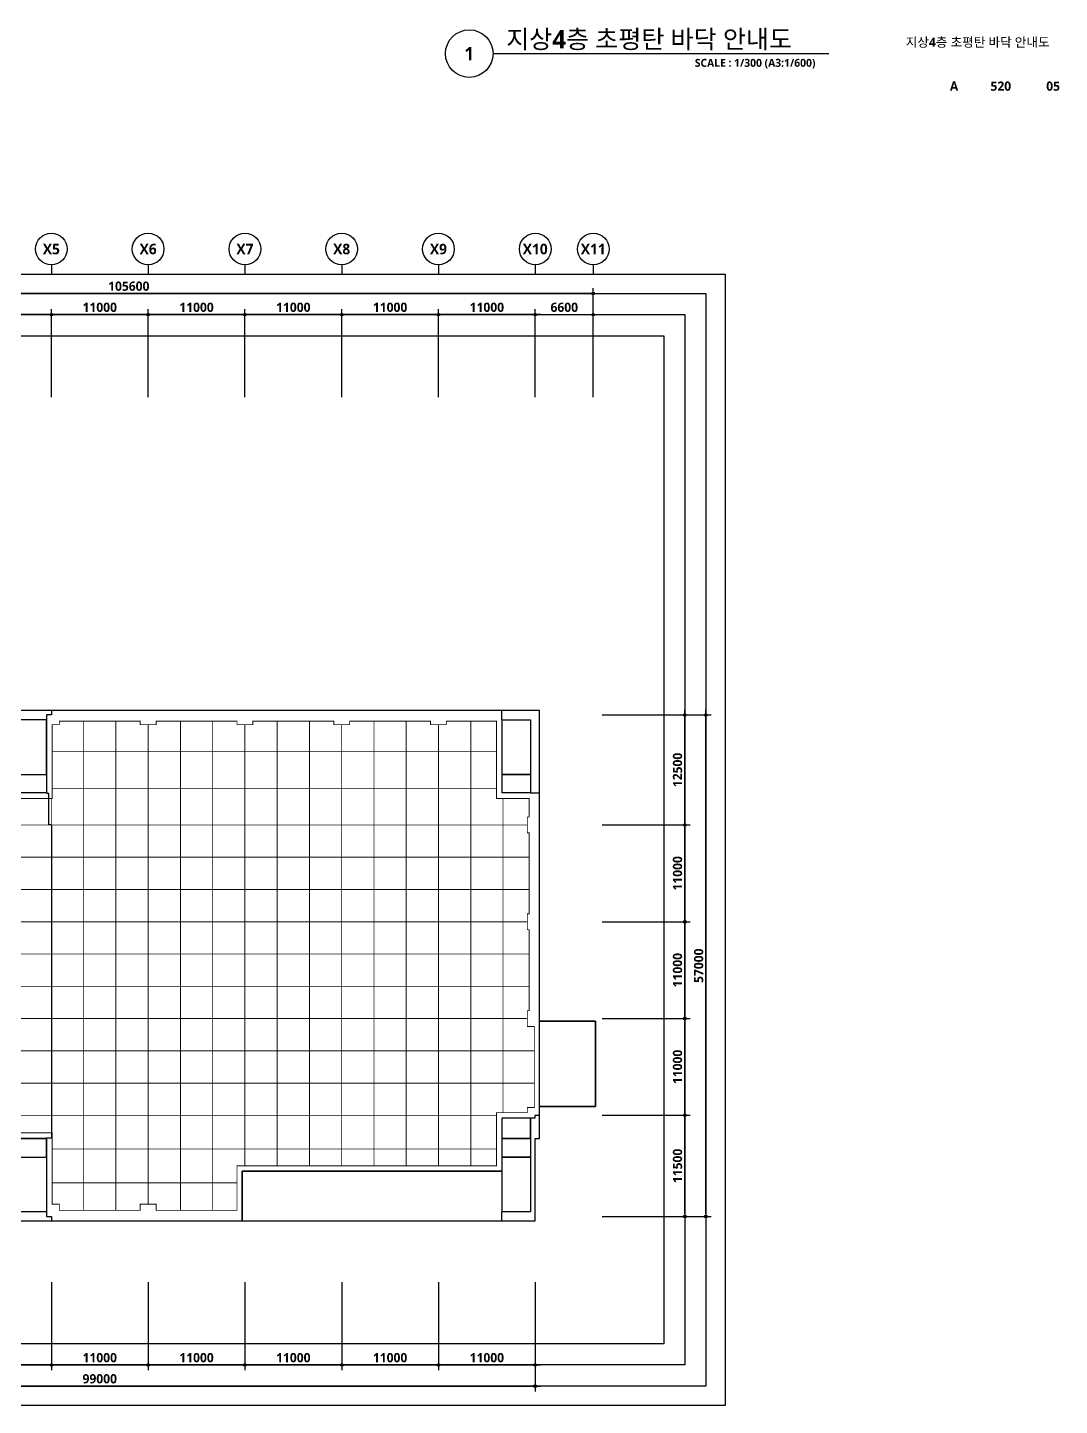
# Model space of a CAD drawing. Header units: millimetres. Extents: x -5354 to 997967, y -1313401 to 249081.
# Drawn here: x 864379 to 981672, y -1106397 to -949804 of the extents above; entities that cross this region are included whole.
import ezdxf
from ezdxf.enums import TextEntityAlignment as Align

# ---------------------------------------------------------------- set-up
doc = ezdxf.new("R2010")
doc.units = ezdxf.units.MM
doc.header["$LTSCALE"] = 300
doc.header["$MEASUREMENT"] = 0
doc.header["$PDSIZE"] = -10
doc.linetypes.add('HIDDEN', pattern=[0.375, 0.25, -0.125])
doc.layers.get('0').update_dxf_attribs({"linetype": 'CONTINUOUS'})
doc.layers.get('Defpoints').update_dxf_attribs({"color": 153, "linetype": 'CONTINUOUS'})
for name, color, linetype in [('A-ANNO-TEXT1', 7, 'CONTINUOUS'), ('A-ANNO-TITL', 7, 'CONTINUOUS'), ('A-ST-AXIS-BUB', 7, 'CONTINUOUS'), ('A-ST-AXIS-DIM', 7, 'CONTINUOUS'), ('AA-XXXX-TXT1', 2, 'CONTINUOUS'), ('SAWCUT', 20, 'HIDDEN')]:
    doc.layers.add(name, color=color, linetype=linetype)
doc.layers.add('Defpoint', color=161, linetype='CONTINUOUS', plot=False)
doc.layers.add('면적', color=210, linetype='CONTINUOUS', plot=False)
doc.styles.add('SH_대대리576', font='')
doc.styles.get('SH_대대리576').set_extended_font_data('NanumGothic', bold=True)
doc.dimstyles.new('SHP 600', dxfattribs={"dimscale": 300, "dimtxt": 3.5, "dimasz": 1, "dimexe": 2, "dimexo": 2, "dimgap": 1, "dimtad": 1, "dimdec": 0, "dimzin": 0, "dimdsep": 46, "dimtxsty": 'SH_대대리576', "dimblk": 'DIMDOT', "dimcen": 0.09, "dimclrt": 3, "dimadec": 0, "dimazin": 1, "dimtfac": 1, "dimtdec": 0, "dimtix": 1, "dimtmove": 2, "dimatfit": 0, "dimldrblk": 'DIMDOT', "dimfxl": 1, "dimtolj": 1, "dimtzin": 0, "dimarcsym": 0})

# ---------------------------------------------------------------- blocks, each defined once
blk = doc.blocks.new('*U21')
at = {"layer": 'A-ANNO-TITL'}
blk.add_line((0, 0), (6359, 0), dxfattribs=at)
blk.add_circle((-450, 0), 450, dxfattribs=at)
at = {"layer": 'AA-XXXX-TXT1', "style": 'SH_대대리576'}
blk.add_attdef('DWG.TITLE', (250, 100), '', height=350, dxfattribs=at)
at = {"layer": 'AA-XXXX-TXT1', "color": 7, "style": 'SH_대대리576'}
blk.add_attdef('NO1', text='', height=300, dxfattribs=at).set_placement((-450, 0), align=Align.MIDDLE)
at = {"layer": 'AA-XXXX-TXT1', "style": 'SH_대대리576'}
blk.add_attdef('SCALE', text='', height=150, dxfattribs=at).set_placement((6109, -100), align=Align.TOP_RIGHT)
blk = doc.blocks.new('DIMDOT')
at = {"color": 0}
blk.add_line((-2, 0), (2, 0), dxfattribs=at)
for radius in [0.5, 0.25]:
    blk.add_circle((0, 0), radius, dxfattribs=at)
blk = doc.blocks.new('*D801')
at = {"layer": 'A-ST-AXIS-DIM', "color": 0, "lineweight": -2, "transparency": 16777216}
for p, q in [((823087, -991826), (823087, -979426)), ((928387, -980026), (823387, -980026)), ((928687, -991826), (928687, -979426))]:
    blk.add_line(p, q, dxfattribs=at)
at = {"layer": 'Defpoints', "color": 0, "transparency": 16777216}
for p in [(823087, -980026), (823087, -992426), (928687, -992426)]:
    blk.add_point(p, dxfattribs=at)
at = {"layer": 'A-ST-AXIS-DIM', "color": 0, "lineweight": -2, "transparency": 16777216, "xscale": 300, "yscale": 300, "zscale": 300, "rotation": 180}
blk.add_blockref('DIMDOT', (823087, -980026), dxfattribs=at)
at = {"layer": 'A-ST-AXIS-DIM', "color": 0, "lineweight": -2, "transparency": 16777216, "xscale": 300, "yscale": 300, "zscale": 300}
blk.add_blockref('DIMDOT', (928687, -980026), dxfattribs=at)
at = {"layer": 'A-ST-AXIS-DIM', "color": 3, "transparency": 16777216, "insert": (875887, -979201), "char_height": 1050, "attachment_point": 5, "style": 'SH_대대리576'}
blk.add_mtext('\\A1;105600', dxfattribs=at)
blk = doc.blocks.new('*D805')
at = {"layer": 'A-ST-AXIS-DIM', "color": 0, "lineweight": -2, "transparency": 16777216}
for p, q in [((856087, -991826), (856087, -981826)), ((867087, -991826), (867087, -981826)), ((866787, -982426), (856387, -982426))]:
    blk.add_line(p, q, dxfattribs=at)
at = {"layer": 'Defpoints', "color": 0, "transparency": 16777216}
for p in [(856087, -982426), (856087, -992426), (867087, -992426)]:
    blk.add_point(p, dxfattribs=at)
at = {"layer": 'A-ST-AXIS-DIM', "color": 0, "lineweight": -2, "transparency": 16777216, "xscale": 300, "yscale": 300, "zscale": 300, "rotation": 180}
blk.add_blockref('DIMDOT', (856087, -982426), dxfattribs=at)
at = {"layer": 'A-ST-AXIS-DIM', "color": 0, "lineweight": -2, "transparency": 16777216, "xscale": 300, "yscale": 300, "zscale": 300}
blk.add_blockref('DIMDOT', (867087, -982426), dxfattribs=at)
at = {"layer": 'A-ST-AXIS-DIM', "color": 3, "transparency": 16777216, "insert": (861587, -981601), "char_height": 1050, "attachment_point": 5, "style": 'SH_대대리576'}
blk.add_mtext('\\A1;11000', dxfattribs=at)
blk = doc.blocks.new('*D806')
at = {"layer": 'A-ST-AXIS-DIM', "color": 0, "lineweight": -2, "transparency": 16777216}
for p, q in [((867087, -991826), (867087, -981826)), ((878087, -991826), (878087, -981826)), ((877787, -982426), (867387, -982426))]:
    blk.add_line(p, q, dxfattribs=at)
at = {"layer": 'Defpoints', "color": 0, "transparency": 16777216}
for p in [(867087, -982426), (867087, -992426), (878087, -992426)]:
    blk.add_point(p, dxfattribs=at)
at = {"layer": 'A-ST-AXIS-DIM', "color": 0, "lineweight": -2, "transparency": 16777216, "xscale": 300, "yscale": 300, "zscale": 300, "rotation": 180}
blk.add_blockref('DIMDOT', (867087, -982426), dxfattribs=at)
at = {"layer": 'A-ST-AXIS-DIM', "color": 0, "lineweight": -2, "transparency": 16777216, "xscale": 300, "yscale": 300, "zscale": 300}
blk.add_blockref('DIMDOT', (878087, -982426), dxfattribs=at)
at = {"layer": 'A-ST-AXIS-DIM', "color": 3, "transparency": 16777216, "insert": (872587, -981601), "char_height": 1050, "attachment_point": 5, "style": 'SH_대대리576'}
blk.add_mtext('\\A1;11000', dxfattribs=at)
blk = doc.blocks.new('*D807')
at = {"layer": 'A-ST-AXIS-DIM', "color": 0, "lineweight": -2, "transparency": 16777216}
for p, q in [((878087, -991826), (878087, -981826)), ((889087, -991826), (889087, -981826)), ((888787, -982426), (878387, -982426))]:
    blk.add_line(p, q, dxfattribs=at)
at = {"layer": 'Defpoints', "color": 0, "transparency": 16777216}
for p in [(878087, -982426), (878087, -992426), (889087, -992426)]:
    blk.add_point(p, dxfattribs=at)
at = {"layer": 'A-ST-AXIS-DIM', "color": 0, "lineweight": -2, "transparency": 16777216, "xscale": 300, "yscale": 300, "zscale": 300, "rotation": 180}
blk.add_blockref('DIMDOT', (878087, -982426), dxfattribs=at)
at = {"layer": 'A-ST-AXIS-DIM', "color": 0, "lineweight": -2, "transparency": 16777216, "xscale": 300, "yscale": 300, "zscale": 300}
blk.add_blockref('DIMDOT', (889087, -982426), dxfattribs=at)
at = {"layer": 'A-ST-AXIS-DIM', "color": 3, "transparency": 16777216, "insert": (883587, -981601), "char_height": 1050, "attachment_point": 5, "style": 'SH_대대리576'}
blk.add_mtext('\\A1;11000', dxfattribs=at)
blk = doc.blocks.new('*D808')
at = {"layer": 'A-ST-AXIS-DIM', "color": 0, "lineweight": -2, "transparency": 16777216}
for p, q in [((889087, -991826), (889087, -981826)), ((900087, -991826), (900087, -981826)), ((899787, -982426), (889387, -982426))]:
    blk.add_line(p, q, dxfattribs=at)
at = {"layer": 'Defpoints', "color": 0, "transparency": 16777216}
for p in [(889087, -982426), (889087, -992426), (900087, -992426)]:
    blk.add_point(p, dxfattribs=at)
at = {"layer": 'A-ST-AXIS-DIM', "color": 0, "lineweight": -2, "transparency": 16777216, "xscale": 300, "yscale": 300, "zscale": 300, "rotation": 180}
blk.add_blockref('DIMDOT', (889087, -982426), dxfattribs=at)
at = {"layer": 'A-ST-AXIS-DIM', "color": 0, "lineweight": -2, "transparency": 16777216, "xscale": 300, "yscale": 300, "zscale": 300}
blk.add_blockref('DIMDOT', (900087, -982426), dxfattribs=at)
at = {"layer": 'A-ST-AXIS-DIM', "color": 3, "transparency": 16777216, "insert": (894587, -981601), "char_height": 1050, "attachment_point": 5, "style": 'SH_대대리576'}
blk.add_mtext('\\A1;11000', dxfattribs=at)
blk = doc.blocks.new('*D809')
at = {"layer": 'A-ST-AXIS-DIM', "color": 0, "lineweight": -2, "transparency": 16777216}
for p, q in [((900087, -991826), (900087, -981826)), ((911087, -991826), (911087, -981826)), ((910787, -982426), (900387, -982426))]:
    blk.add_line(p, q, dxfattribs=at)
at = {"layer": 'Defpoints', "color": 0, "transparency": 16777216}
for p in [(900087, -982426), (900087, -992426), (911087, -992426)]:
    blk.add_point(p, dxfattribs=at)
at = {"layer": 'A-ST-AXIS-DIM', "color": 0, "lineweight": -2, "transparency": 16777216, "xscale": 300, "yscale": 300, "zscale": 300, "rotation": 180}
blk.add_blockref('DIMDOT', (900087, -982426), dxfattribs=at)
at = {"layer": 'A-ST-AXIS-DIM', "color": 0, "lineweight": -2, "transparency": 16777216, "xscale": 300, "yscale": 300, "zscale": 300}
blk.add_blockref('DIMDOT', (911087, -982426), dxfattribs=at)
at = {"layer": 'A-ST-AXIS-DIM', "color": 3, "transparency": 16777216, "insert": (905587, -981601), "char_height": 1050, "attachment_point": 5, "style": 'SH_대대리576'}
blk.add_mtext('\\A1;11000', dxfattribs=at)
blk = doc.blocks.new('*D810')
at = {"layer": 'A-ST-AXIS-DIM', "color": 0, "lineweight": -2, "transparency": 16777216}
for p, q in [((911087, -991826), (911087, -981826)), ((922087, -991826), (922087, -981826)), ((921787, -982426), (911387, -982426))]:
    blk.add_line(p, q, dxfattribs=at)
at = {"layer": 'Defpoints', "color": 0, "transparency": 16777216}
for p in [(911087, -982426), (911087, -992426), (922087, -992426)]:
    blk.add_point(p, dxfattribs=at)
at = {"layer": 'A-ST-AXIS-DIM', "color": 0, "lineweight": -2, "transparency": 16777216, "xscale": 300, "yscale": 300, "zscale": 300, "rotation": 180}
blk.add_blockref('DIMDOT', (911087, -982426), dxfattribs=at)
at = {"layer": 'A-ST-AXIS-DIM', "color": 0, "lineweight": -2, "transparency": 16777216, "xscale": 300, "yscale": 300, "zscale": 300}
blk.add_blockref('DIMDOT', (922087, -982426), dxfattribs=at)
at = {"layer": 'A-ST-AXIS-DIM', "color": 3, "transparency": 16777216, "insert": (916587, -981601), "char_height": 1050, "attachment_point": 5, "style": 'SH_대대리576'}
blk.add_mtext('\\A1;11000', dxfattribs=at)
blk = doc.blocks.new('A-ST-AXIS-BUB-1')
at = {"layer": 'A-ST-AXIS-BUB'}
blk.add_line((0, 350), (0, 0), dxfattribs=at)
blk.add_circle((0, 950), 600, dxfattribs=at)
blk = doc.blocks.new('*D906')
at = {"layer": 'A-ST-AXIS-DIM', "color": 0, "lineweight": -2, "transparency": 16777216}
for p, q in [((929687, -1027926), (939687, -1027926)), ((939087, -1040126), (939087, -1028226)), ((929687, -1040426), (939687, -1040426))]:
    blk.add_line(p, q, dxfattribs=at)
at = {"layer": 'Defpoints', "color": 0, "transparency": 16777216}
for p in [(929087, -1027926), (939087, -1027926), (929087, -1040426)]:
    blk.add_point(p, dxfattribs=at)
at = {"layer": 'A-ST-AXIS-DIM', "color": 0, "lineweight": -2, "transparency": 16777216, "xscale": 300, "yscale": 300, "zscale": 300}
for p, rotation in [((939087, -1027926), 90), ((939087, -1040426), 270)]:
    blk.add_blockref('DIMDOT', p, dxfattribs=dict(at, rotation=rotation))
at = {"layer": 'A-ST-AXIS-DIM', "color": 3, "transparency": 16777216, "insert": (938262, -1034176), "char_height": 1050, "attachment_point": 5, "rotation": 90, "style": 'SH_대대리576'}
blk.add_mtext('\\A1;12500', dxfattribs=at)
blk = doc.blocks.new('*D907')
at = {"layer": 'A-ST-AXIS-DIM', "color": 0, "lineweight": -2, "transparency": 16777216}
for p, q in [((929687, -1040426), (939687, -1040426)), ((939087, -1051126), (939087, -1040726)), ((929687, -1051426), (939687, -1051426))]:
    blk.add_line(p, q, dxfattribs=at)
at = {"layer": 'Defpoints', "color": 0, "transparency": 16777216}
for p in [(929087, -1040426), (939087, -1040426), (929087, -1051426)]:
    blk.add_point(p, dxfattribs=at)
at = {"layer": 'A-ST-AXIS-DIM', "color": 0, "lineweight": -2, "transparency": 16777216, "xscale": 300, "yscale": 300, "zscale": 300}
for p, rotation in [((939087, -1040426), 90), ((939087, -1051426), 270)]:
    blk.add_blockref('DIMDOT', p, dxfattribs=dict(at, rotation=rotation))
at = {"layer": 'A-ST-AXIS-DIM', "color": 3, "transparency": 16777216, "insert": (938262, -1045926), "char_height": 1050, "attachment_point": 5, "rotation": 90, "style": 'SH_대대리576'}
blk.add_mtext('\\A1;11000', dxfattribs=at)
blk = doc.blocks.new('*D908')
at = {"layer": 'A-ST-AXIS-DIM', "color": 0, "lineweight": -2, "transparency": 16777216}
for p, q in [((929687, -1051426), (939687, -1051426)), ((939087, -1062126), (939087, -1051726)), ((929687, -1062426), (939687, -1062426))]:
    blk.add_line(p, q, dxfattribs=at)
at = {"layer": 'Defpoints', "color": 0, "transparency": 16777216}
for p in [(929087, -1051426), (939087, -1051426), (929087, -1062426)]:
    blk.add_point(p, dxfattribs=at)
at = {"layer": 'A-ST-AXIS-DIM', "color": 0, "lineweight": -2, "transparency": 16777216, "xscale": 300, "yscale": 300, "zscale": 300}
for p, rotation in [((939087, -1051426), 90), ((939087, -1062426), 270)]:
    blk.add_blockref('DIMDOT', p, dxfattribs=dict(at, rotation=rotation))
at = {"layer": 'A-ST-AXIS-DIM', "color": 3, "transparency": 16777216, "insert": (938262, -1056926), "char_height": 1050, "attachment_point": 5, "rotation": 90, "style": 'SH_대대리576'}
blk.add_mtext('\\A1;11000', dxfattribs=at)
blk = doc.blocks.new('*D909')
at = {"layer": 'A-ST-AXIS-DIM', "color": 0, "lineweight": -2, "transparency": 16777216}
for p, q in [((929687, -1062426), (939687, -1062426)), ((939087, -1073126), (939087, -1062726)), ((929687, -1073426), (939687, -1073426))]:
    blk.add_line(p, q, dxfattribs=at)
at = {"layer": 'Defpoints', "color": 0, "transparency": 16777216}
for p in [(929087, -1062426), (939087, -1062426), (929087, -1073426)]:
    blk.add_point(p, dxfattribs=at)
at = {"layer": 'A-ST-AXIS-DIM', "color": 0, "lineweight": -2, "transparency": 16777216, "xscale": 300, "yscale": 300, "zscale": 300}
for p, rotation in [((939087, -1062426), 90), ((939087, -1073426), 270)]:
    blk.add_blockref('DIMDOT', p, dxfattribs=dict(at, rotation=rotation))
at = {"layer": 'A-ST-AXIS-DIM', "color": 3, "transparency": 16777216, "insert": (938262, -1067926), "char_height": 1050, "attachment_point": 5, "rotation": 90, "style": 'SH_대대리576'}
blk.add_mtext('\\A1;11000', dxfattribs=at)
blk = doc.blocks.new('*D910')
at = {"layer": 'A-ST-AXIS-DIM', "color": 0, "lineweight": -2, "transparency": 16777216}
for p, q in [((929687, -1073426), (939687, -1073426)), ((939087, -1084626), (939087, -1073726)), ((929687, -1084926), (939687, -1084926))]:
    blk.add_line(p, q, dxfattribs=at)
at = {"layer": 'Defpoints', "color": 0, "transparency": 16777216}
for p in [(929087, -1073426), (939087, -1073426), (929087, -1084926)]:
    blk.add_point(p, dxfattribs=at)
at = {"layer": 'A-ST-AXIS-DIM', "color": 0, "lineweight": -2, "transparency": 16777216, "xscale": 300, "yscale": 300, "zscale": 300}
for p, rotation in [((939087, -1073426), 90), ((939087, -1084926), 270)]:
    blk.add_blockref('DIMDOT', p, dxfattribs=dict(at, rotation=rotation))
at = {"layer": 'A-ST-AXIS-DIM', "color": 3, "transparency": 16777216, "insert": (938262, -1079176), "char_height": 1050, "attachment_point": 5, "rotation": 90, "style": 'SH_대대리576'}
blk.add_mtext('\\A1;11500', dxfattribs=at)
blk = doc.blocks.new('*D911')
at = {"layer": 'A-ST-AXIS-DIM', "color": 0, "lineweight": -2, "transparency": 16777216}
for p, q in [((929687, -1027926), (942087, -1027926)), ((941487, -1084626), (941487, -1028226)), ((929687, -1084926), (942087, -1084926))]:
    blk.add_line(p, q, dxfattribs=at)
at = {"layer": 'Defpoints', "color": 0, "transparency": 16777216}
for p in [(929087, -1027926), (941487, -1027926), (929087, -1084926)]:
    blk.add_point(p, dxfattribs=at)
at = {"layer": 'A-ST-AXIS-DIM', "color": 0, "lineweight": -2, "transparency": 16777216, "xscale": 300, "yscale": 300, "zscale": 300}
for p, rotation in [((941487, -1027926), 90), ((941487, -1084926), 270)]:
    blk.add_blockref('DIMDOT', p, dxfattribs=dict(at, rotation=rotation))
at = {"layer": 'A-ST-AXIS-DIM', "color": 3, "transparency": 16777216, "insert": (940662, -1056426), "char_height": 1050, "attachment_point": 5, "rotation": 90, "style": 'SH_대대리576'}
blk.add_mtext('\\A1;57000', dxfattribs=at)
blk = doc.blocks.new('*D915')
at = {"layer": 'A-ST-AXIS-DIM', "color": 0, "lineweight": -2, "transparency": 16777216}
for p, q in [((856087, -1092397), (856087, -1102397)), ((867087, -1092397), (867087, -1102397)), ((856387, -1101797), (866787, -1101797))]:
    blk.add_line(p, q, dxfattribs=at)
at = {"layer": 'Defpoints', "color": 0, "transparency": 16777216}
for p in [(856087, -1091797), (867087, -1091797), (867087, -1101797)]:
    blk.add_point(p, dxfattribs=at)
at = {"layer": 'A-ST-AXIS-DIM', "color": 0, "lineweight": -2, "transparency": 16777216, "xscale": 300, "yscale": 300, "zscale": 300, "rotation": 180}
blk.add_blockref('DIMDOT', (856087, -1101797), dxfattribs=at)
at = {"layer": 'A-ST-AXIS-DIM', "color": 0, "lineweight": -2, "transparency": 16777216, "xscale": 300, "yscale": 300, "zscale": 300}
blk.add_blockref('DIMDOT', (867087, -1101797), dxfattribs=at)
at = {"layer": 'A-ST-AXIS-DIM', "color": 3, "transparency": 16777216, "insert": (861587, -1100972), "char_height": 1050, "attachment_point": 5, "style": 'SH_대대리576'}
blk.add_mtext('\\A1;11000', dxfattribs=at)
blk = doc.blocks.new('*D916')
at = {"layer": 'A-ST-AXIS-DIM', "color": 0, "lineweight": -2, "transparency": 16777216}
for p, q in [((867087, -1092397), (867087, -1102397)), ((878087, -1092397), (878087, -1102397)), ((867387, -1101797), (877787, -1101797))]:
    blk.add_line(p, q, dxfattribs=at)
at = {"layer": 'Defpoints', "color": 0, "transparency": 16777216}
for p in [(867087, -1091797), (878087, -1091797), (878087, -1101797)]:
    blk.add_point(p, dxfattribs=at)
at = {"layer": 'A-ST-AXIS-DIM', "color": 0, "lineweight": -2, "transparency": 16777216, "xscale": 300, "yscale": 300, "zscale": 300, "rotation": 180}
blk.add_blockref('DIMDOT', (867087, -1101797), dxfattribs=at)
at = {"layer": 'A-ST-AXIS-DIM', "color": 0, "lineweight": -2, "transparency": 16777216, "xscale": 300, "yscale": 300, "zscale": 300}
blk.add_blockref('DIMDOT', (878087, -1101797), dxfattribs=at)
at = {"layer": 'A-ST-AXIS-DIM', "color": 3, "transparency": 16777216, "insert": (872587, -1100972), "char_height": 1050, "attachment_point": 5, "style": 'SH_대대리576'}
blk.add_mtext('\\A1;11000', dxfattribs=at)
blk = doc.blocks.new('*D917')
at = {"layer": 'A-ST-AXIS-DIM', "color": 0, "lineweight": -2, "transparency": 16777216}
for p, q in [((878087, -1092397), (878087, -1102397)), ((889087, -1092397), (889087, -1102397)), ((878387, -1101797), (888787, -1101797))]:
    blk.add_line(p, q, dxfattribs=at)
at = {"layer": 'Defpoints', "color": 0, "transparency": 16777216}
for p in [(878087, -1091797), (889087, -1091797), (889087, -1101797)]:
    blk.add_point(p, dxfattribs=at)
at = {"layer": 'A-ST-AXIS-DIM', "color": 0, "lineweight": -2, "transparency": 16777216, "xscale": 300, "yscale": 300, "zscale": 300, "rotation": 180}
blk.add_blockref('DIMDOT', (878087, -1101797), dxfattribs=at)
at = {"layer": 'A-ST-AXIS-DIM', "color": 0, "lineweight": -2, "transparency": 16777216, "xscale": 300, "yscale": 300, "zscale": 300}
blk.add_blockref('DIMDOT', (889087, -1101797), dxfattribs=at)
at = {"layer": 'A-ST-AXIS-DIM', "color": 3, "transparency": 16777216, "insert": (883587, -1100972), "char_height": 1050, "attachment_point": 5, "style": 'SH_대대리576'}
blk.add_mtext('\\A1;11000', dxfattribs=at)
blk = doc.blocks.new('*D918')
at = {"layer": 'A-ST-AXIS-DIM', "color": 0, "lineweight": -2, "transparency": 16777216}
for p, q in [((889087, -1092397), (889087, -1102397)), ((900087, -1092397), (900087, -1102397)), ((889387, -1101797), (899787, -1101797))]:
    blk.add_line(p, q, dxfattribs=at)
at = {"layer": 'Defpoints', "color": 0, "transparency": 16777216}
for p in [(889087, -1091797), (900087, -1091797), (900087, -1101797)]:
    blk.add_point(p, dxfattribs=at)
at = {"layer": 'A-ST-AXIS-DIM', "color": 0, "lineweight": -2, "transparency": 16777216, "xscale": 300, "yscale": 300, "zscale": 300, "rotation": 180}
blk.add_blockref('DIMDOT', (889087, -1101797), dxfattribs=at)
at = {"layer": 'A-ST-AXIS-DIM', "color": 0, "lineweight": -2, "transparency": 16777216, "xscale": 300, "yscale": 300, "zscale": 300}
blk.add_blockref('DIMDOT', (900087, -1101797), dxfattribs=at)
at = {"layer": 'A-ST-AXIS-DIM', "color": 3, "transparency": 16777216, "insert": (894587, -1100972), "char_height": 1050, "attachment_point": 5, "style": 'SH_대대리576'}
blk.add_mtext('\\A1;11000', dxfattribs=at)
blk = doc.blocks.new('*D919')
at = {"layer": 'A-ST-AXIS-DIM', "color": 0, "lineweight": -2, "transparency": 16777216}
for p, q in [((900087, -1092397), (900087, -1102397)), ((911087, -1092397), (911087, -1102397)), ((900387, -1101797), (910787, -1101797))]:
    blk.add_line(p, q, dxfattribs=at)
at = {"layer": 'Defpoints', "color": 0, "transparency": 16777216}
for p in [(900087, -1091797), (911087, -1091797), (911087, -1101797)]:
    blk.add_point(p, dxfattribs=at)
at = {"layer": 'A-ST-AXIS-DIM', "color": 0, "lineweight": -2, "transparency": 16777216, "xscale": 300, "yscale": 300, "zscale": 300, "rotation": 180}
blk.add_blockref('DIMDOT', (900087, -1101797), dxfattribs=at)
at = {"layer": 'A-ST-AXIS-DIM', "color": 0, "lineweight": -2, "transparency": 16777216, "xscale": 300, "yscale": 300, "zscale": 300}
blk.add_blockref('DIMDOT', (911087, -1101797), dxfattribs=at)
at = {"layer": 'A-ST-AXIS-DIM', "color": 3, "transparency": 16777216, "insert": (905587, -1100972), "char_height": 1050, "attachment_point": 5, "style": 'SH_대대리576'}
blk.add_mtext('\\A1;11000', dxfattribs=at)
blk = doc.blocks.new('*D920')
at = {"layer": 'A-ST-AXIS-DIM', "color": 0, "lineweight": -2, "transparency": 16777216}
for p, q in [((911087, -1092397), (911087, -1102397)), ((922087, -1092397), (922087, -1102397)), ((911387, -1101797), (921787, -1101797))]:
    blk.add_line(p, q, dxfattribs=at)
at = {"layer": 'Defpoints', "color": 0, "transparency": 16777216}
for p in [(911087, -1091797), (922087, -1091797), (922087, -1101797)]:
    blk.add_point(p, dxfattribs=at)
at = {"layer": 'A-ST-AXIS-DIM', "color": 0, "lineweight": -2, "transparency": 16777216, "xscale": 300, "yscale": 300, "zscale": 300, "rotation": 180}
blk.add_blockref('DIMDOT', (911087, -1101797), dxfattribs=at)
at = {"layer": 'A-ST-AXIS-DIM', "color": 0, "lineweight": -2, "transparency": 16777216, "xscale": 300, "yscale": 300, "zscale": 300}
blk.add_blockref('DIMDOT', (922087, -1101797), dxfattribs=at)
at = {"layer": 'A-ST-AXIS-DIM', "color": 3, "transparency": 16777216, "insert": (916587, -1100972), "char_height": 1050, "attachment_point": 5, "style": 'SH_대대리576'}
blk.add_mtext('\\A1;11000', dxfattribs=at)
blk = doc.blocks.new('*D921')
at = {"layer": 'A-ST-AXIS-DIM', "color": 0, "lineweight": -2, "transparency": 16777216}
for p, q in [((823087, -1092397), (823087, -1104797)), ((922087, -1092397), (922087, -1104797)), ((823387, -1104197), (921787, -1104197))]:
    blk.add_line(p, q, dxfattribs=at)
at = {"layer": 'Defpoints', "color": 0, "transparency": 16777216}
for p in [(823087, -1091797), (922087, -1091797), (922087, -1104197)]:
    blk.add_point(p, dxfattribs=at)
at = {"layer": 'A-ST-AXIS-DIM', "color": 0, "lineweight": -2, "transparency": 16777216, "xscale": 300, "yscale": 300, "zscale": 300, "rotation": 180}
blk.add_blockref('DIMDOT', (823087, -1104197), dxfattribs=at)
at = {"layer": 'A-ST-AXIS-DIM', "color": 0, "lineweight": -2, "transparency": 16777216, "xscale": 300, "yscale": 300, "zscale": 300}
blk.add_blockref('DIMDOT', (922087, -1104197), dxfattribs=at)
at = {"layer": 'A-ST-AXIS-DIM', "color": 3, "transparency": 16777216, "insert": (872587, -1103372), "char_height": 1050, "attachment_point": 5, "style": 'SH_대대리576'}
blk.add_mtext('\\A1;99000', dxfattribs=at)
blk = doc.blocks.new('*D926')
at = {"layer": 'A-ST-AXIS-DIM', "color": 0, "lineweight": -2, "transparency": 16777216}
for p, q in [((922087, -991826), (922087, -981826)), ((928687, -991826), (928687, -981826)), ((922387, -982426), (928387, -982426))]:
    blk.add_line(p, q, dxfattribs=at)
at = {"layer": 'Defpoints', "color": 0, "transparency": 16777216}
for p in [(928687, -982426), (922087, -992426), (928687, -992426)]:
    blk.add_point(p, dxfattribs=at)
at = {"layer": 'A-ST-AXIS-DIM', "color": 0, "lineweight": -2, "transparency": 16777216, "xscale": 300, "yscale": 300, "zscale": 300, "rotation": 180}
blk.add_blockref('DIMDOT', (922087, -982426), dxfattribs=at)
at = {"layer": 'A-ST-AXIS-DIM', "color": 0, "lineweight": -2, "transparency": 16777216, "xscale": 300, "yscale": 300, "zscale": 300}
blk.add_blockref('DIMDOT', (928687, -982426), dxfattribs=at)
at = {"layer": 'A-ST-AXIS-DIM', "color": 3, "transparency": 16777216, "insert": (925387, -981601), "char_height": 1050, "attachment_point": 5, "style": 'SH_대대리576'}
blk.add_mtext('\\A1;6600', dxfattribs=at)
blk = doc.blocks.new('G$CDADDFB7A')
at = {"layer": '면적', "elevation": 103000}
for points in [[(98950, 11700), (99500, 11700), (99500, 12000), (100000, 12000), (100000, 13000), (100000, 13000), (100000, 22700), (100000, 22700), (100000, 48600), (98950, 48600), (98950, 48650), (95750, 48650), (95750, 56950), (95700, 56950), (95700, 58000), (44500, 58000), (44500, 57500), (44500, 57500), (43950, 57500), (43950, 48650), (40750, 48650), (40750, 56950), (40700, 56950), (40700, 58000), (4300, 58000), (4300, 56950), (4250, 56950), (4250, 48650), (1050, 48650), (1050, 48600), (0, 48600), (0, 22700), (5900, 22700), (5900, 18360), (4300, 18360), (4300, 11450), (4250, 11450), (4250, 1050), (4300, 1050), (4300, 0), (40700, 0), (40700, 1050), (40750, 1050), (40750, 9350), (43950, 9350), (43950, 500), (44500, 500), (44500, 0), (66200, 0), (66200, 5650), (95750, 5650), (95750, 9350), (98950, 9350), (98950, 11700)], [(44500, 45000), (44200, 45000), (44200, 48600)]]:
    blk.add_lwpolyline(points, dxfattribs=at)
for points in [[(1050, 56950), (4250, 56950), (4250, 50750), (1050, 50750)], [(1050, 50750), (4250, 50750), (4250, 48650), (1050, 48650)], [(100000, 22700), (106350, 22700), (106350, 13000), (100000, 13000)], [(95750, 11700), (98950, 11700), (98950, 9350), (95750, 9350)], [(95750, 9350), (98950, 9350), (98950, 7250), (95750, 7250)]]:
    blk.add_lwpolyline(points, close=True, dxfattribs=at)
at = {"layer": '면적'}
for points in [[(40750, 50750), (43950, 50750), (43950, 56950), (40750, 56950), (40750, 50750), (40750, 50750)], [(98950, 50750), (95750, 50750), (95750, 56950), (98950, 56950)], [(40750, 50750), (43950, 50750), (43950, 48650), (40750, 48650)], [(95750, 50750), (98950, 50750), (98950, 48650), (95750, 48650)], [(2200, 22700), (2200, 17760), (4300, 17760), (4300, 18360), (5900, 18360), (5900, 22700)], [(2200, 17760), (2200, 16300), (800, 16300), (800, 13950), (4300, 13950), (4300, 17760), (2200, 17760)], [(800, 13950), (4300, 13950), (4300, 11450), (800, 11450)], [(4250, 9350), (4250, 11450), (1050, 11450), (1050, 1050), (4250, 1050), (4250, 7250), (3300, 7250), (3300, 9350)], [(4250, 7250), (3300, 7250), (3300, 9350), (4250, 9350)], [(40750, 7250), (43950, 7250), (43950, 9350), (40750, 9350)], [(43950, 1050), (40750, 1050), (40750, 7250), (43950, 7250)], [(98950, 1050), (95750, 1050), (95750, 7250), (98950, 7250)], [(66200, 5650), (66200, 0), (95600, 0), (95700, 0), (95700, 1050), (95750, 1050), (95750, 5650)]]:
    blk.add_lwpolyline(points, close=True, dxfattribs=at)
for points in [[(43950, 48650), (43950, 48600), (44200, 48600)], [(44500, 45000), (44500, 9400), (43950, 9400), (43950, 9350)]]:
    blk.add_lwpolyline(points, dxfattribs=at)

msp = doc.modelspace()

# ---------------------------------------------------------------- linework, layer by layer
at = {"layer": 'Defpoint'}
for points in [[(943687.2, -1106397.4), (772487.2, -1106397.4), (772487.2, -977825.9), (943687.2, -977825.9)], [(941487.2, -1104197.4), (774687.2, -1104197.4), (774687.2, -980025.9), (941487.2, -980025.9)], [(939087.2, -1101797.4), (777087.2, -1101797.4), (777087.2, -982425.9), (939087.2, -982425.9)], [(936687.2, -1099397.4), (779487.2, -1099397.4), (779487.2, -984825.9), (936687.2, -984825.9)]]:
    msp.add_lwpolyline(points, close=True, dxfattribs=at)
msp.add_lwpolyline([(822587.2, -1085425.9), (922087.2, -1085425.9), (922087.2, -1076075.9), (922587.2, -1076075.9), (922587.2, -1072425.9), (928937.2, -1072425.9), (928937.2, -1062725.9), (922587.2, -1062726), (922587.2, -1051425.9), (922587.2, -1027425.9), (899587.2, -1027425.9), (867587.2, -1027425.9), (863087.2, -1027425.9)], dxfattribs=at)
at = {"layer": 'SAWCUT', "linetype": 'ByBlock', "ltscale": 5, "const_width": 100, "elevation": 103000}
for points in [[(862687.2, -1075425.9), (867187.2, -1075425.9), (867187.2, -1083525.9), (867987.2, -1083525.9), (867987.2, -1084225.9), (877187.2, -1084225.9), (877187.2, -1083525.9), (878987.2, -1083525.9), (878987.2, -1084225.9), (888187.2, -1084225.9), (888187.2, -1079175.9), (917687.2, -1079175.9), (917687.2, -1073125.9), (921187.2, -1073125.9), (921187.2, -1072525.9), (921987.2, -1072525.9), (921987.2, -1063325.9), (921187.2, -1063325.9), (921187.2, -1061525.9), (921387.2, -1061525.9), (921387.2, -1052325.9), (921187.2, -1052325.9), (921187.2, -1050525.9), (921387.2, -1050525.9), (921387.2, -1041325.9), (921187.2, -1041325.9), (921187.2, -1039525.9), (921387.2, -1039525.9), (921387.2, -1037425.9), (917687.2, -1037425.9), (917687.2, -1028625.9), (911987.2, -1028625.9), (911987.2, -1029025.9), (910187.2, -1029025.9), (910187.2, -1028625.9), (900987.2, -1028625.9), (900987.2, -1029025.9), (899187.2, -1029025.9), (899187.2, -1028625.9), (889987.2, -1028625.9), (889987.2, -1029025.9), (888187.2, -1029025.9), (888187.2, -1028625.9), (878987.2, -1028625.9), (878987.2, -1029025.9), (877187.2, -1029025.9), (877187.2, -1028625.9), (867987.2, -1028625.9), (867987.2, -1029025.9), (867187.2, -1029025.9), (867187.2, -1037425.9), (862687.2, -1037425.9)], [(870754.2, -1028625.9), (870754.2, -1084225.9)], [(874421.2, -1028625.9), (874421.2, -1084225.9)], [(881754.2, -1028625.9), (881754.2, -1084225.9)], [(885421.2, -1028625.9), (885421.2, -1084225.9)], [(892754.2, -1028625.9), (892754.2, -1079175.9)], [(896421.2, -1028625.9), (896421.2, -1079175.9)], [(903754.2, -1028625.9), (903754.2, -1079175.9)], [(907421.2, -1028625.9), (907421.2, -1079175.9)], [(914754.2, -1028625.9), (914754.2, -1079175.9)], [(878087.2, -1029025.9), (878087.2, -1083525.9)], [(889087.2, -1029025.9), (889087.2, -1079175.9)], [(900087.2, -1029025.9), (900087.2, -1079175.9)], [(911087.2, -1029025.9), (911087.2, -1079175.9)], [(867187.2, -1032093.9), (917687.2, -1032093.9)], [(867187.2, -1036259.9), (917687.2, -1036259.9)], [(867087.2, -1037425.9), (867087.2, -1075425.9)], [(918421.2, -1037425.9), (918421.2, -1073125.9)], [(823987.2, -1040425.9), (921187.2, -1040425.9)], [(823787.2, -1044092.9), (921387.2, -1044092.9)], [(823787.2, -1047759.9), (921387.2, -1047759.9)], [(823987.2, -1051425.9), (921187.2, -1051425.9)], [(823787.2, -1055092.9), (921387.2, -1055092.9)], [(823787.2, -1058759.9), (921387.2, -1058759.9)], [(829087.2, -1062425.9), (921187.2, -1062425.9)], [(829087.2, -1066092.9), (921987.2, -1066092.9)], [(827487.2, -1069759.9), (921987.2, -1069759.9)], [(827487.2, -1073425.9), (917687.2, -1073425.9)], [(867187.2, -1077258.9), (917687.2, -1077258.9)], [(867187.2, -1081091.9), (888187.2, -1081091.9)]]:
    msp.add_lwpolyline(points, dxfattribs=at)

# ---------------------------------------------------------------- block references
ref = msp.add_blockref('*U21', (917286.8, -952764.4), dxfattribs=dict(xscale=6, yscale=6, zscale=6))
ref.add_attrib('SCALE', 'SCALE : 1/300 (A3:1/600)', dxfattribs={"layer": 'A-ANNO-TITL', "height": 900, "style": 'SH_대대리576'}).set_placement((953938.3, -953364.4), align=Align.TOP_RIGHT)
ref.add_attrib('DWG.TITLE', '지상4층 초평탄 바닥 안내도', (918786.8, -952164.4), dxfattribs={"layer": 'A-ANNO-TITL', "height": 2087.447, "style": 'SH_대대리576'})
ref.add_attrib('NO1', '1', dxfattribs={"layer": 'A-ANNO-TITL', "color": 7, "height": 1500, "style": 'SH_대대리576'}).set_placement((914586.8, -952764.4), align=Align.MIDDLE)
msp.add_blockref('G$CDADDFB7A', (822587.2, -1085425.9))
at = {"layer": 'A-ST-AXIS-BUB', "xscale": 3, "yscale": 3, "zscale": 3}
for p in [(867087.2, -977825.9), (878087.2, -977825.9), (889087.2, -977825.9), (900087.2, -977825.9), (911087.2, -977825.9), (922087.2, -977825.9), (928687.2, -977825.9)]:
    msp.add_blockref('A-ST-AXIS-BUB-1', p, dxfattribs=at)

# ---------------------------------------------------------------- texts
at = {"layer": 'A-ANNO-TEXT1', "style": 'SH_대대리576'}
for s, p in [('X5', (867087.2, -974975.9)), ('X6', (878087.2, -974975.9)), ('X7', (889087.2, -974975.9)), ('X8', (900087.2, -974975.9)), ('X9', (911087.2, -974975.9)), ('X10', (922087.2, -974975.9)), ('X11', (928687.2, -974975.9))]:
    msp.add_text(s, height=1200, dxfattribs=at).set_placement(p, align=Align.MIDDLE_CENTER)
at = {"layer": 'A-ANNO-TITL', "style": 'SH_대대리576'}
for s, p in [('지상4층 초평탄 바닥 안내도', (972375.6, -951450.5)), ('A', (969692.9, -956461)), ('520', (975006.2, -956461)), ('05', (980952.6, -956461))]:
    msp.add_text(s, height=1050, dxfattribs=at).set_placement(p, align=Align.MIDDLE)

# ---------------------------------------------------------------- dimensions: what is measured, and where the dimension line sits
at = {"layer": 'A-ST-AXIS-DIM'}
for base, p1, p2, picture, middle in [((823087.2, -980025.9), (928687.2, -992425.9), (823087.2, -992425.9), '*D801', (875887.2, -979200.9)), ((856087.2, -982425.9), (867087.2, -992425.9), (856087.2, -992425.9), '*D805', (861587.2, -981600.9)), ((867087.2, -982425.9), (878087.2, -992425.9), (867087.2, -992425.9), '*D806', (872587.2, -981600.9)), ((878087.2, -982425.9), (889087.2, -992425.9), (878087.2, -992425.9), '*D807', (883587.2, -981600.9)), ((889087.2, -982425.9), (900087.2, -992425.9), (889087.2, -992425.9), '*D808', (894587.2, -981600.9)), ((900087.2, -982425.9), (911087.2, -992425.9), (900087.2, -992425.9), '*D809', (905587.2, -981600.9)), ((911087.2, -982425.9), (922087.2, -992425.9), (911087.2, -992425.9), '*D810', (916587.2, -981600.9))]:
    dim = msp.add_linear_dim(base=base, p1=p1, p2=p2, dimstyle='SHP 600', dxfattribs=at)
    dim.commit()
    dim.dimension.update_dxf_attribs({"geometry": picture, "text_midpoint": middle})
for base, p1, p2, angle, picture, middle in [((928687.2, -982425.9), (922087.2, -992425.9), (928687.2, -992425.9), 180, '*D926', (925387.2, -981600.9)), ((939087.2, -1027925.9), (929087.2, -1040425.9), (929087.2, -1027925.9), 270, '*D906', (938262.2, -1034175.9)), ((941487.2, -1027925.9), (929087.2, -1084925.9), (929087.2, -1027925.9), 270, '*D911', (940662.2, -1056425.9)), ((939087.2, -1040425.9), (929087.2, -1051425.9), (929087.2, -1040425.9), 270, '*D907', (938262.2, -1045925.9)), ((939087.2, -1051425.9), (929087.2, -1062425.9), (929087.2, -1051425.9), 270, '*D908', (938262.2, -1056925.9)), ((939087.2, -1062425.9), (929087.2, -1073425.9), (929087.2, -1062425.9), 270, '*D909', (938262.2, -1067925.9)), ((939087.2, -1073425.9), (929087.2, -1084925.9), (929087.2, -1073425.9), 270, '*D910', (938262.2, -1079175.9)), ((922087.2, -1104197.4), (823087.2, -1091797.4), (922087.2, -1091797.4), 180, '*D921', (872587.2, -1103372.4)), ((867087.2, -1101797.4), (856087.2, -1091797.4), (867087.2, -1091797.4), 180, '*D915', (861587.2, -1100972.4)), ((878087.2, -1101797.4), (867087.2, -1091797.4), (878087.2, -1091797.4), 180, '*D916', (872587.2, -1100972.4)), ((889087.2, -1101797.4), (878087.2, -1091797.4), (889087.2, -1091797.4), 180, '*D917', (883587.2, -1100972.4)), ((900087.2, -1101797.4), (889087.2, -1091797.4), (900087.2, -1091797.4), 180, '*D918', (894587.2, -1100972.4)), ((911087.2, -1101797.4), (900087.2, -1091797.4), (911087.2, -1091797.4), 180, '*D919', (905587.2, -1100972.4)), ((922087.2, -1101797.4), (911087.2, -1091797.4), (922087.2, -1091797.4), 180, '*D920', (916587.2, -1100972.4))]:
    dim = msp.add_linear_dim(base=base, p1=p1, p2=p2, angle=angle, dimstyle='SHP 600', dxfattribs=at)
    dim.commit()
    dim.dimension.update_dxf_attribs({"geometry": picture, "text_midpoint": middle})

doc.saveas('drawing.dxf')
